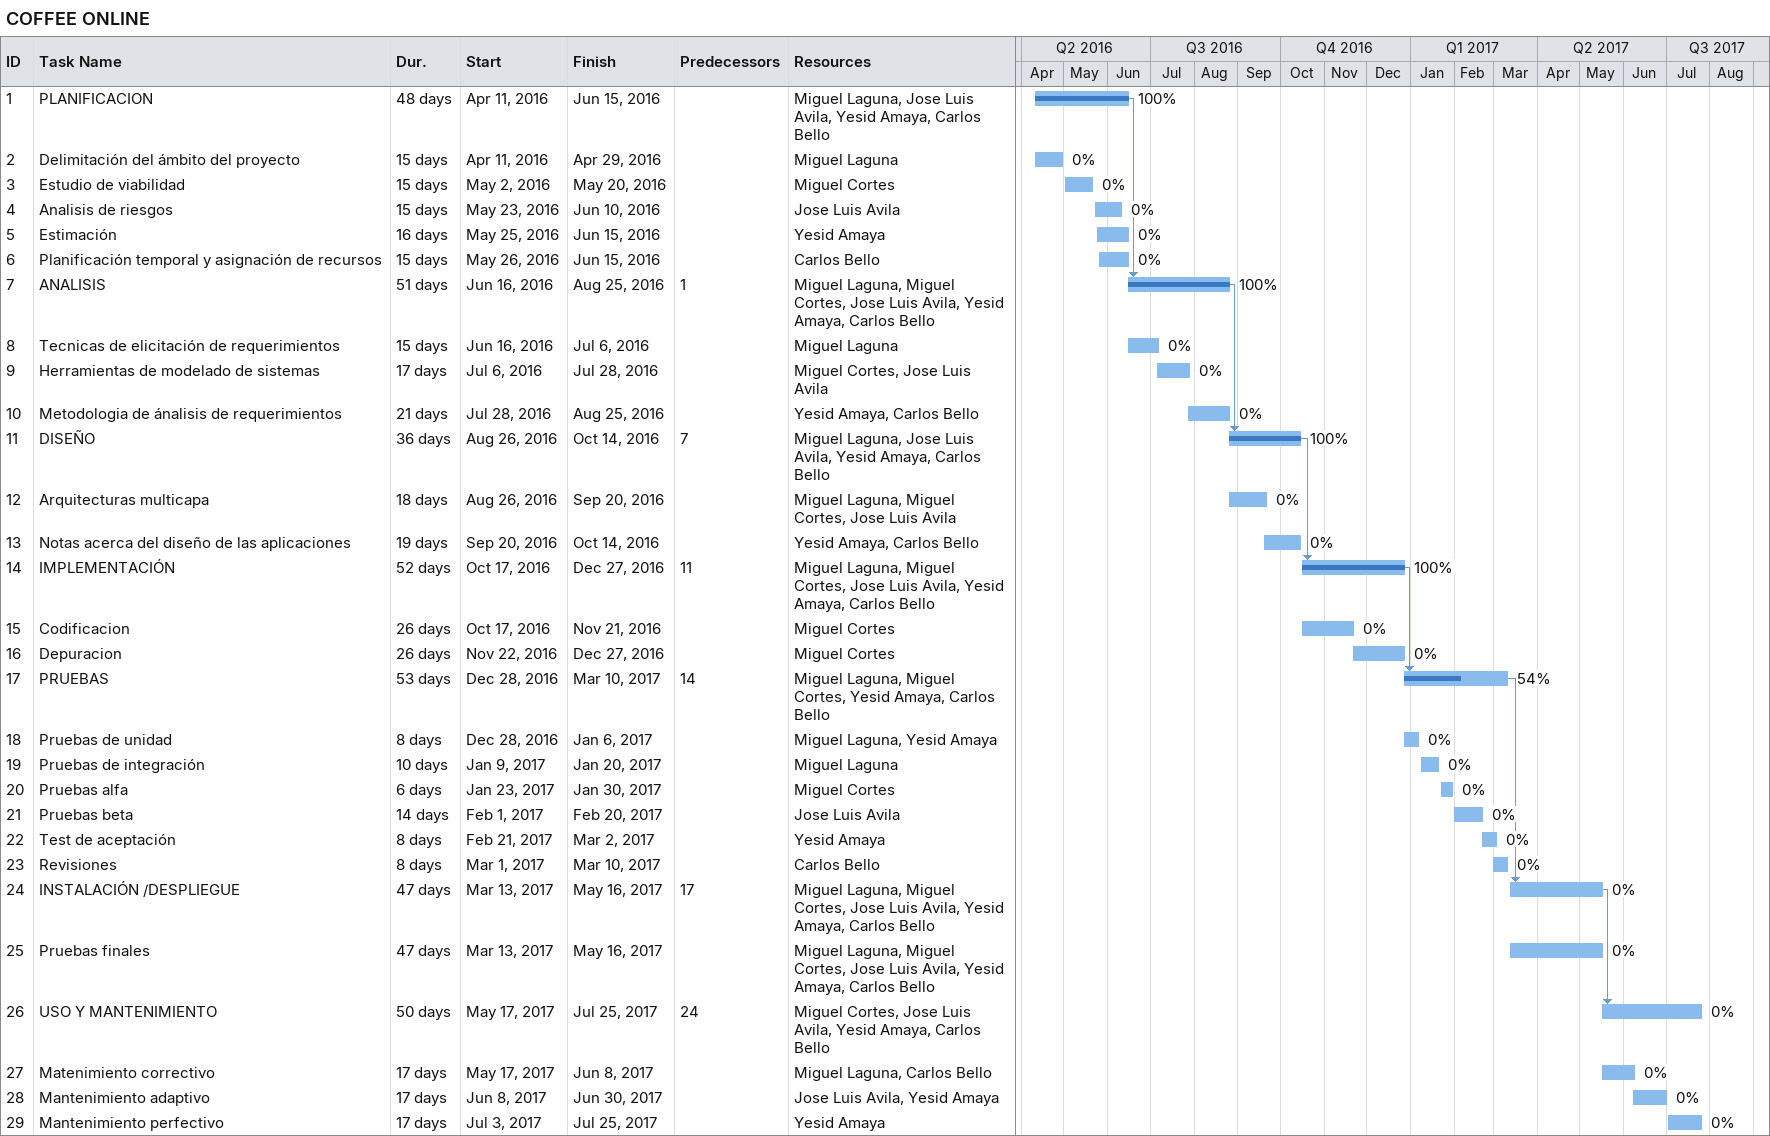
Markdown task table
COFFEE ONLINE

| ID | Task | Duration | Start | Finish | Predecessors | Resources | % complete |
|---|---|---|---|---|---|---|---|
| 1 | PLANIFICACION | 48d | 2016-04-11 | 2016-06-15 |  | Miguel Laguna, Jose Luis Avila, Yesid Amaya, Carlos Bello | 100 |
| 2 | Delimitación del ámbito del proyecto | 15d | 2016-04-11 | 2016-04-29 |  | Miguel Laguna | 0 |
| 3 | Estudio de viabilidad | 15d | 2016-05-02 | 2016-05-20 |  | Miguel Cortes | 0 |
| 4 | Analisis de riesgos | 15d | 2016-05-23 | 2016-06-10 |  | Jose Luis Avila | 0 |
| 5 | Estimación | 16d | 2016-05-25 | 2016-06-15 |  | Yesid Amaya | 0 |
| 6 | Planificación temporal y asignación de recursos | 15d | 2016-05-26 | 2016-06-15 |  | Carlos Bello | 0 |
| 7 | ANALISIS | 51d | 2016-06-16 | 2016-08-25 | 1 | Miguel Laguna, Miguel Cortes, Jose Luis Avila, Yesid Amaya, Carlos Bello | 100 |
| 8 | Tecnicas de elicitación de requerimientos | 15d | 2016-06-16 | 2016-07-06 |  | Miguel Laguna | 0 |
| 9 | Herramientas de modelado de sistemas | 17d | 2016-07-06 | 2016-07-28 |  | Miguel Cortes, Jose Luis Avila | 0 |
| 10 | Metodologia de ánalisis de requerimientos | 21d | 2016-07-28 | 2016-08-25 |  | Yesid Amaya, Carlos Bello | 0 |
| 11 | DISEÑO | 36d | 2016-08-26 | 2016-10-14 | 7 | Miguel Laguna, Jose Luis Avila, Yesid Amaya, Carlos Bello | 100 |
| 12 | Arquitecturas multicapa | 18d | 2016-08-26 | 2016-09-20 |  | Miguel Laguna, Miguel Cortes, Jose Luis Avila | 0 |
| 13 | Notas acerca del diseño de las aplicaciones | 19d | 2016-09-20 | 2016-10-14 |  | Yesid Amaya, Carlos Bello | 0 |
| 14 | IMPLEMENTACIÓN | 52d | 2016-10-17 | 2016-12-27 | 11 | Miguel Laguna, Miguel Cortes, Jose Luis Avila, Yesid Amaya, Carlos Bello | 100 |
| 15 | Codificacion | 26d | 2016-10-17 | 2016-11-21 |  | Miguel Cortes | 0 |
| 16 | Depuracion | 26d | 2016-11-22 | 2016-12-27 |  | Miguel Cortes | 0 |
| 17 | PRUEBAS | 53d | 2016-12-28 | 2017-03-10 | 14 | Miguel Laguna, Miguel Cortes, Yesid Amaya, Carlos Bello | 54 |
| 18 | Pruebas de unidad | 8d | 2016-12-28 | 2017-01-06 |  | Miguel Laguna, Yesid Amaya | 0 |
| 19 | Pruebas de integración | 10d | 2017-01-09 | 2017-01-20 |  | Miguel Laguna | 0 |
| 20 | Pruebas alfa | 6d | 2017-01-23 | 2017-01-30 |  | Miguel Cortes | 0 |
| 21 | Pruebas beta | 14d | 2017-02-01 | 2017-02-20 |  | Jose Luis Avila | 0 |
| 22 | Test de aceptación | 8d | 2017-02-21 | 2017-03-02 |  | Yesid Amaya | 0 |
| 23 | Revisiones | 8d | 2017-03-01 | 2017-03-10 |  | Carlos Bello | 0 |
| 24 | INSTALACIÓN /DESPLIEGUE | 47d | 2017-03-13 | 2017-05-16 | 17 | Miguel Laguna, Miguel Cortes, Jose Luis Avila, Yesid Amaya, Carlos Bello | 0 |
| 25 | Pruebas finales | 47d | 2017-03-13 | 2017-05-16 |  | Miguel Laguna, Miguel Cortes, Jose Luis Avila, Yesid Amaya, Carlos Bello | 0 |
| 26 | USO Y MANTENIMIENTO | 50d | 2017-05-17 | 2017-07-25 | 24 | Miguel Cortes, Jose Luis Avila, Yesid Amaya, Carlos Bello | 0 |
| 27 | Matenimiento correctivo | 17d | 2017-05-17 | 2017-06-08 |  | Miguel Laguna, Carlos Bello | 0 |
| 28 | Mantenimiento adaptivo | 17d | 2017-06-08 | 2017-06-30 |  | Jose Luis Avila, Yesid Amaya | 0 |
| 29 | Mantenimiento perfectivo | 17d | 2017-07-03 | 2017-07-25 |  | Yesid Amaya | 0 |
